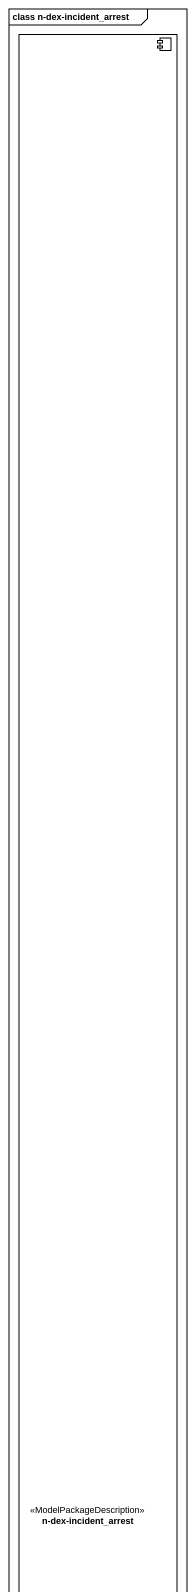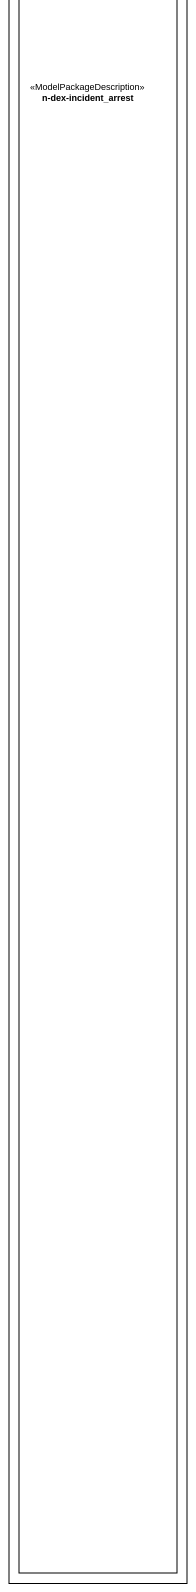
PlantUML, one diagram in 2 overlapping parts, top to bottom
@startuml
mainframe class n-dex-incident_arrest
component "n-dex-incident_arrest" as n_dex_incident_arrest <<ModelPackageDescription>>
@enduml
